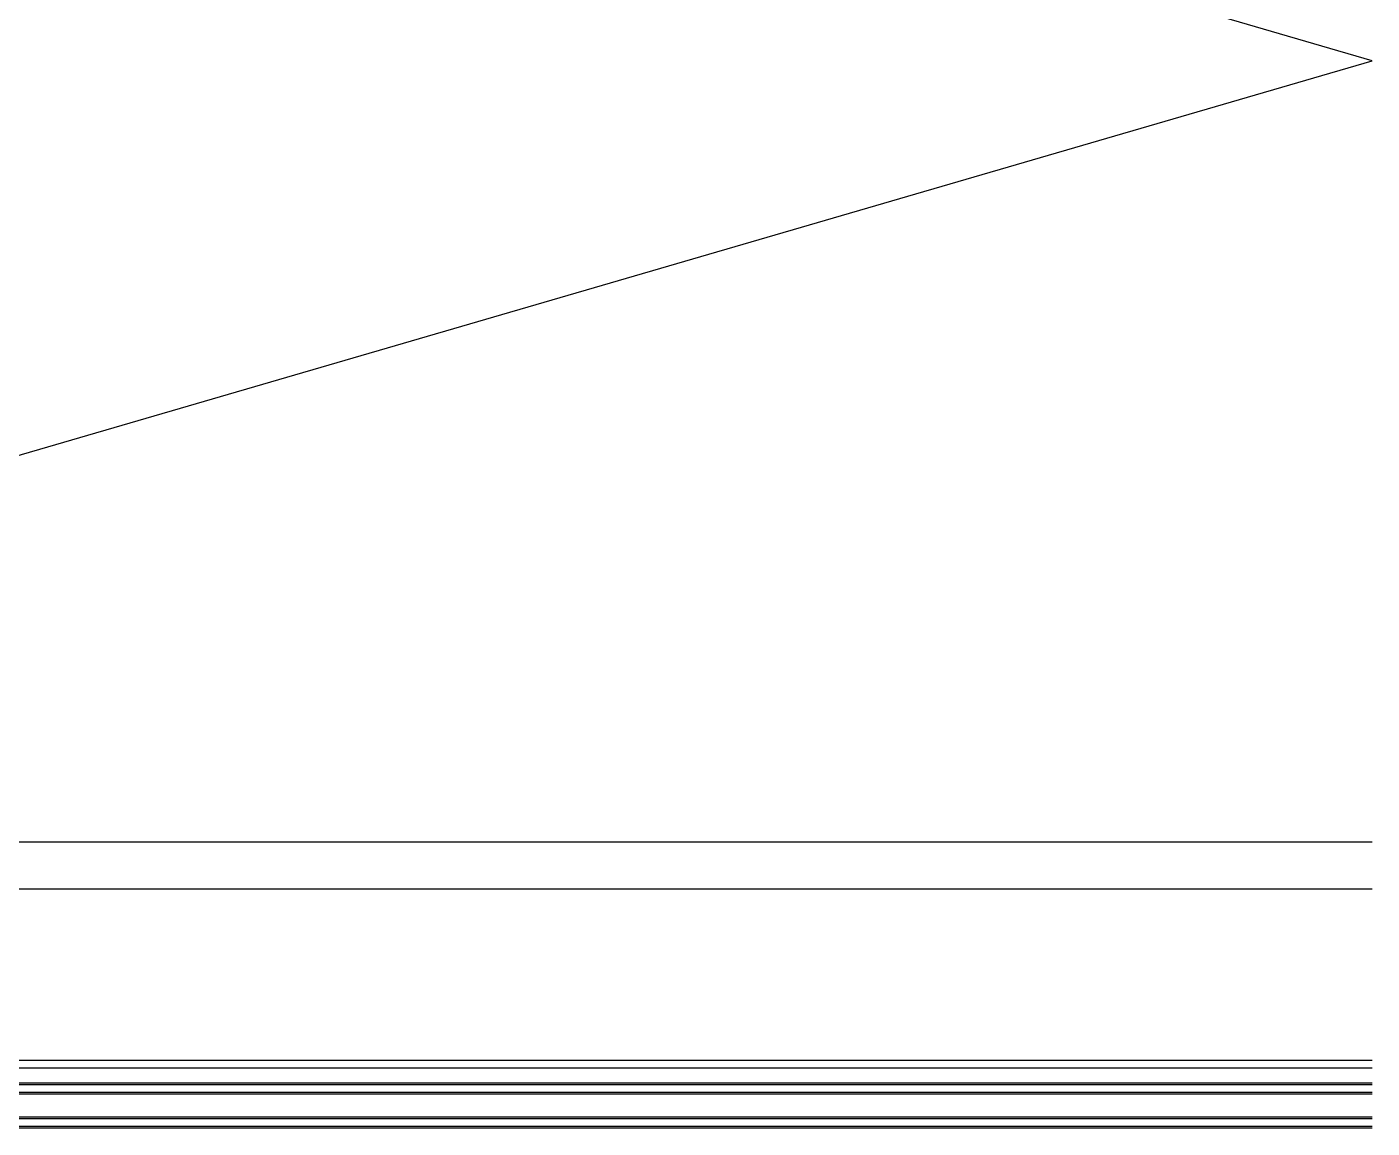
# Model space of a CAD drawing. Extents: x -163000 to 184253, y -124935 to 90032.
# Drawn here: x -127465 to -126750, y 34520 to 35105 of the extents above; entities that cross this region are included whole.
import ezdxf

# ---------------------------------------------------------------- set-up
doc = ezdxf.new("R2010")
doc.units = 0
doc.header["$LTSCALE"] = 1000
doc.header["$MEASUREMENT"] = 0
doc.layers.get('0').update_dxf_attribs({"linetype": 'CONTINUOUS'})
doc.layers.add('glass-p', color=1, linetype='CONTINUOUS')

# ---------------------------------------------------------------- blocks, each defined once
blk = doc.blocks.new('s2118a')
at = {"layer": 'glass-p'}
for p, q in [((-126749.898, 35087.072), (-128129.897, 35489.106)), ((-128124.657, 34686.564), (-126749.898, 35087.072)), ((-128064.897, 34672.132), (-126749.898, 34672.132)), ((-128064.897, 34647.132), (-126749.898, 34647.132)), ((-128184.897, 34556.132), (-126749.898, 34556.132)), ((-128184.897, 34552.132), (-126749.898, 34552.132)), ((-126749.898, 34543.132), (-128208.897, 34543.132)), ((-128208.897, 34539.132), (-126749.898, 34539.132)), ((-126749.898, 34525.132), (-128208.897, 34525.132)), ((-128208.897, 34521.132), (-126749.898, 34521.132))]:
    blk.add_line(p, q, dxfattribs=at)
for points in [[(-126749.898, 34538.132), (-128207.897, 34538.132), (-128208.897, 34539.132), (-128208.897, 34543.132), (-128207.897, 34544.132), (-126749.898, 34544.132)], [(-126749.898, 34520.132), (-128207.897, 34520.132), (-128208.897, 34521.132), (-128208.897, 34525.132), (-128207.897, 34526.132), (-126749.898, 34526.132)]]:
    blk.add_lwpolyline(points, dxfattribs=at)

msp = doc.modelspace()

# ---------------------------------------------------------------- block references
msp.add_blockref('s2118a', (0, 0))

doc.saveas('drawing.dxf')
